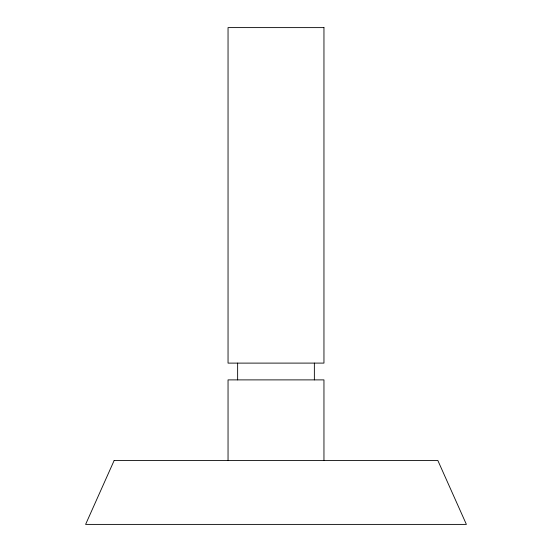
<?xml version="1.0" encoding="UTF-8"?>
<svg xmlns="http://www.w3.org/2000/svg" width="552" height="552" viewBox="0 0 552 552"><rect width="100%" height="100%" fill="white"/><g stroke="black" fill="none" stroke-linecap="round" stroke-linejoin="round"><path stroke-width="0.83" d="M323.955 460.458L323.955 379.886L228.045 379.886L228.045 460.458M314.364 363.099L314.364 379.886M237.636 363.099L237.636 379.886M114.167 460.458L85.608 524.4L466.392 524.4L437.833 460.458L114.167 460.458M323.955 27.621L228.045 27.6L228.045 363.119L323.955 363.099L323.955 27.6"/></g></svg>
